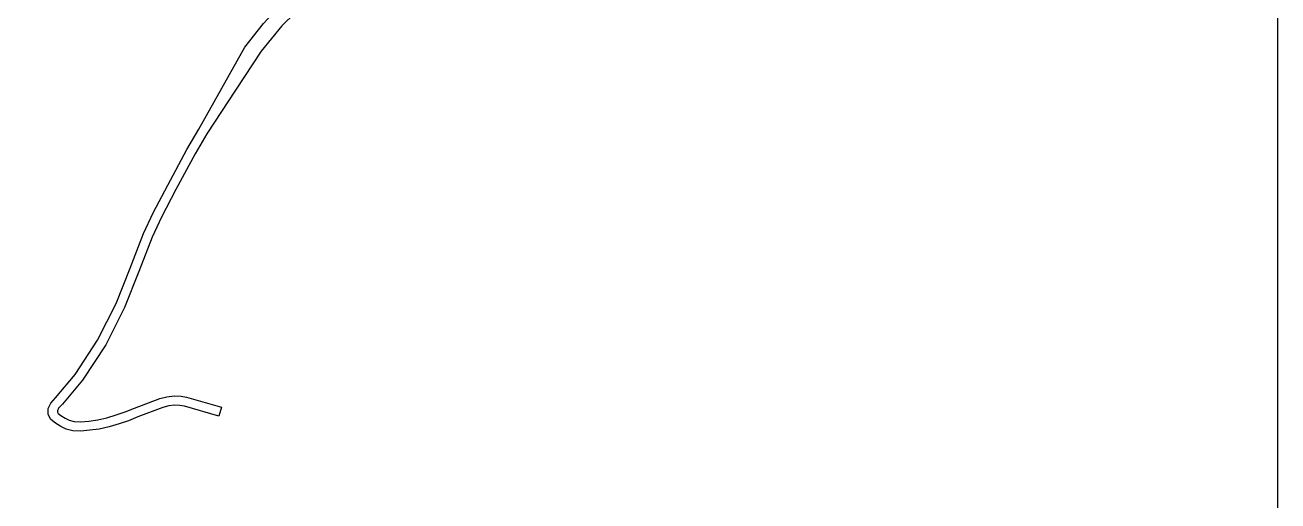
# Model space of a CAD drawing. Header units: metres. Extents: x 0 to 4000, y -96000 to -93000.
# Drawn here: x 1863 to 2400, y -95028 to -94824 of the extents above; entities that cross this region are included whole.
import ezdxf

# ---------------------------------------------------------------- set-up
doc = ezdxf.new("R2010")
doc.units = ezdxf.units.M
doc.header["$LTSCALE"] = 2.5
doc.layers.add('図郭', color=7, linetype='Continuous')
doc.layers.add('道路', color=7, linetype='Continuous')

msp = doc.modelspace()

# ---------------------------------------------------------------- linework, layer by layer
at = {"layer": '図郭'}
msp.add_lwpolyline([(1600, -95400), (2400, -95400), (2400, -94800), (1600, -94800)], close=True, dxfattribs=at)
at = {"layer": '道路'}
for points in [[(1937.41, -94868.59), (1957.19, -94833.54), (1965.21, -94823.26), (1968.88, -94819.28), (1982.86, -94808.83), (1992.74, -94800)], [(1999.22, -94800), (1984.41, -94813.17), (1972.99, -94824.32), (1964.16, -94835.22), (1953.15, -94851.86), (1940.87, -94870.59)], [(1946.04, -94991.71), (1931.29, -94987.54), (1929.39, -94987.15), (1927.05, -94987.04), (1924.6, -94987.34), (1922.07, -94988.05), (1911.36, -94992.11), (1907.27, -94993.71), (1903.26, -94995.04), (1899.04, -94996.41), (1894.83, -94997.33), (1890.82, -94997.85), (1886.83, -94998.16), (1883.51, -94998.05), (1880.6, -94997.31), (1878.27, -94996.21), (1875.99, -94994.82), (1874.05, -94993.27), (1872.91, -94991.08), (1872.89, -94988.53), (1874.05, -94986.15), (1875.98, -94983.97), (1884.47, -94973.96), (1894.09, -94959.16), (1902, -94943.48), (1908.06, -94928.31), (1913.78, -94913.42), (1917.84, -94904.62), (1924.13, -94892.68), (1932.36, -94877.35), (1937.41, -94868.59)], [(1940.87, -94870.59), (1935.85, -94879.3), (1927.66, -94894.56), (1921.43, -94906.39), (1917.47, -94914.98), (1911.78, -94929.77), (1905.65, -94945.12), (1897.57, -94961.16), (1887.68, -94976.35), (1879, -94986.59), (1877.4, -94988.39), (1876.89, -94989.44), (1876.9, -94990.08), (1877.21, -94990.67), (1878.29, -94991.53), (1880.17, -94992.68), (1881.96, -94993.53), (1884.07, -94994.06), (1886.73, -94994.15), (1890.4, -94993.87), (1894.15, -94993.38), (1897.99, -94992.55), (1902.02, -94991.24), (1905.91, -94989.94), (1909.92, -94988.38), (1920.82, -94984.24), (1923.81, -94983.41), (1926.9, -94983.03), (1929.88, -94983.17), (1932.23, -94983.64), (1947.13, -94987.86)], [(1947.13, -94987.86), (1946.04, -94991.71)]]:
    msp.add_lwpolyline(points, dxfattribs=at)

doc.saveas('drawing.dxf')
